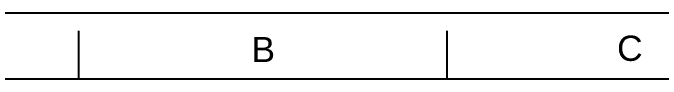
# Model space of a CAD drawing. Header units: millimetres. Extents: x 17284 to 19660, y -6011 to -2651.
# Drawn here: x 17728 to 18508, y -2731 to -2651 of the extents above; entities that cross this region are included whole.
import ezdxf

# ---------------------------------------------------------------- set-up
doc = ezdxf.new("R2010")
doc.units = ezdxf.units.MM
doc.layers.add('FORM', color=7, linetype='Continuous')
doc.styles.get("Standard").update_dxf_attribs({"font": 'arial.ttf'})

msp = doc.modelspace()

# ---------------------------------------------------------------- linework, layer by layer
at = {"layer": 'FORM', "color": 7, "linetype": 'Continuous'}
for p, q in [((17284.33, -2650.94), (19660.33, -2650.94)), ((17807.53, -2730.94), (17807.53, -2672.8)), ((18250.73, -2730.94), (18250.73, -2672.8)), ((19580.33, -2730.94), (17364.33, -2730.94))]:
    msp.add_line(p, q, dxfattribs=at)

# ---------------------------------------------------------------- texts
at = {"layer": 'FORM', "char_height": 30.5, "attachment_point": 5}
for s, insert in [('B', (18029.41, -2695.18)), ('C', (18470.42, -2693.87))]:
    msp.add_mtext_dynamic_manual_height_columns(s, width=40, gutter_width=50, heights=[0], dxfattribs=dict(at, insert=insert))

doc.saveas('drawing.dxf')
